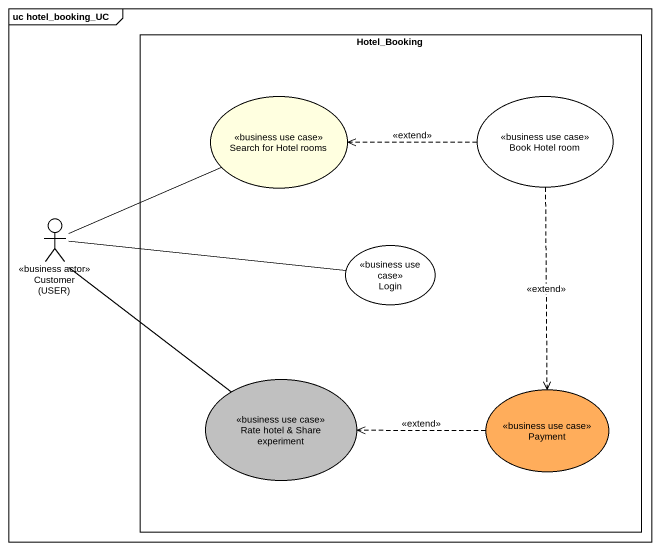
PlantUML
@startuml
mainframe uc hotel_booking_UC
rectangle Hotel_Booking {
  usecase "Search for Hotel rooms" as Search_for_Hotel_rooms <<business use case>> #FFFFE0
  usecase "Book Hotel room" as Book_Hotel_room <<business use case>>
  usecase Login <<business use case>>
  usecase "Rate hotel & Share experiment" as Rate_hotel_Share_experiment <<business use case>> #C0C0C0
  usecase Payment <<business use case>> #FFAD5B
}
actor "Customer (USER)" as Customer_USER <<business actor>>
Book_Hotel_room .left.> Search_for_Hotel_rooms : <<extend>>
Book_Hotel_room ..> Payment : <<extend>>
Customer_USER -right- Search_for_Hotel_rooms
Customer_USER -right- Login
Customer_USER -- Rate_hotel_Share_experiment
Payment .left.> Rate_hotel_Share_experiment : <<extend>>
@enduml
